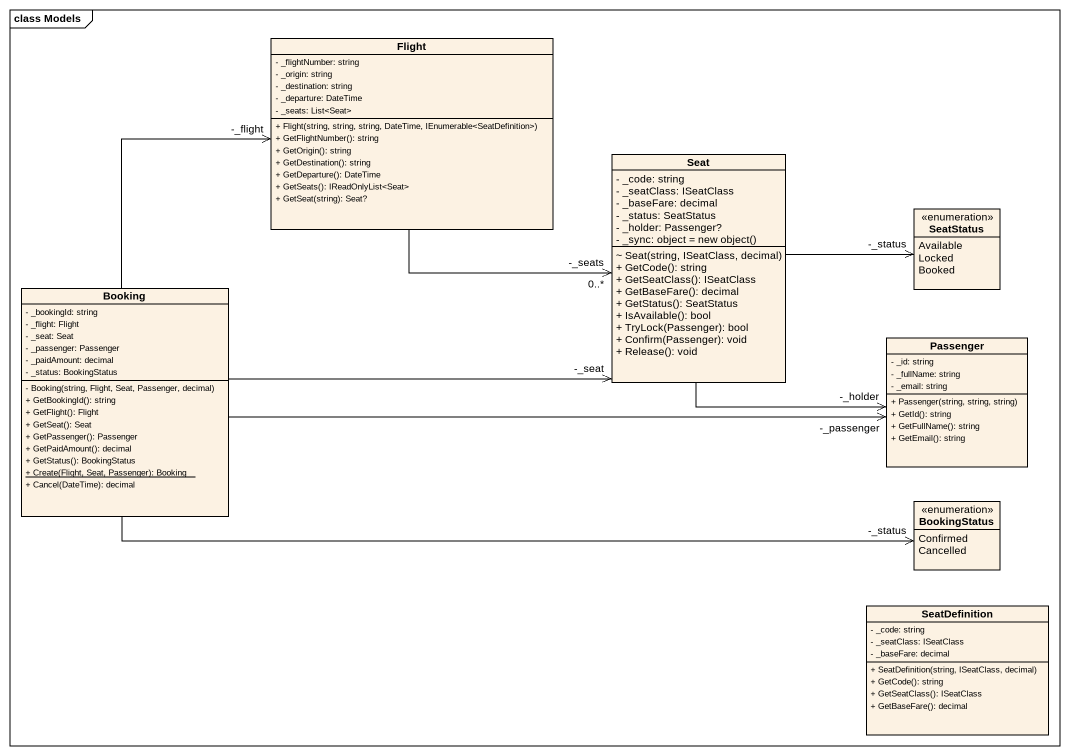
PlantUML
@startuml
mainframe class Models
hide circle
hide empty members
skinparam classAttributeIconSize 0
class Flight {
  - _flightNumber: string
  - _origin: string
  - _destination: string
  - _departure: DateTime
  - _seats: List<Seat>
  + Flight(string, string, string, DateTime, IEnumerable<SeatDefinition>)
  + GetFlightNumber(): string
  + GetOrigin(): string
  + GetDestination(): string
  + GetDeparture(): DateTime
  + GetSeats(): IReadOnlyList<Seat>
  + GetSeat(string): Seat?
}
class Seat {
  - _code: string
  - _seatClass: ISeatClass
  - _baseFare: decimal
  - _status: SeatStatus
  - _holder: Passenger?
  {field} - _sync: object = new object()
  ~ Seat(string, ISeatClass, decimal)
  + GetCode(): string
  + GetSeatClass(): ISeatClass
  + GetBaseFare(): decimal
  + GetStatus(): SeatStatus
  + IsAvailable(): bool
  + TryLock(Passenger): bool
  + Confirm(Passenger): void
  + Release(): void
}
enum SeatStatus {
  Available
  Locked
  Booked
}
class Booking {
  - _bookingId: string
  - _flight: Flight
  - _seat: Seat
  - _passenger: Passenger
  - _paidAmount: decimal
  - _status: BookingStatus
  - Booking(string, Flight, Seat, Passenger, decimal)
  + GetBookingId(): string
  + GetFlight(): Flight
  + GetSeat(): Seat
  + GetPassenger(): Passenger
  + GetPaidAmount(): decimal
  + GetStatus(): BookingStatus
  {static} + Create(Flight, Seat, Passenger): Booking
  + Cancel(DateTime): decimal
}
class Passenger {
  - _id: string
  - _fullName: string
  - _email: string
  + Passenger(string, string, string)
  + GetId(): string
  + GetFullName(): string
  + GetEmail(): string
}
enum BookingStatus {
  Confirmed
  Cancelled
}
class SeatDefinition {
  - _code: string
  - _seatClass: ISeatClass
  - _baseFare: decimal
  + SeatDefinition(string, ISeatClass, decimal)
  + GetCode(): string
  + GetSeatClass(): ISeatClass
  + GetBaseFare(): decimal
}
Flight -right-> "-_seats\n0..*" Seat
Seat -right-> "-_status" SeatStatus
Seat -right-> "-_holder" Passenger
Booking -up-> "-_flight" Flight
Booking -right-> "-_seat" Seat
Booking -right-> "-_passenger" Passenger
Booking -right-> "-_status" BookingStatus
@enduml
